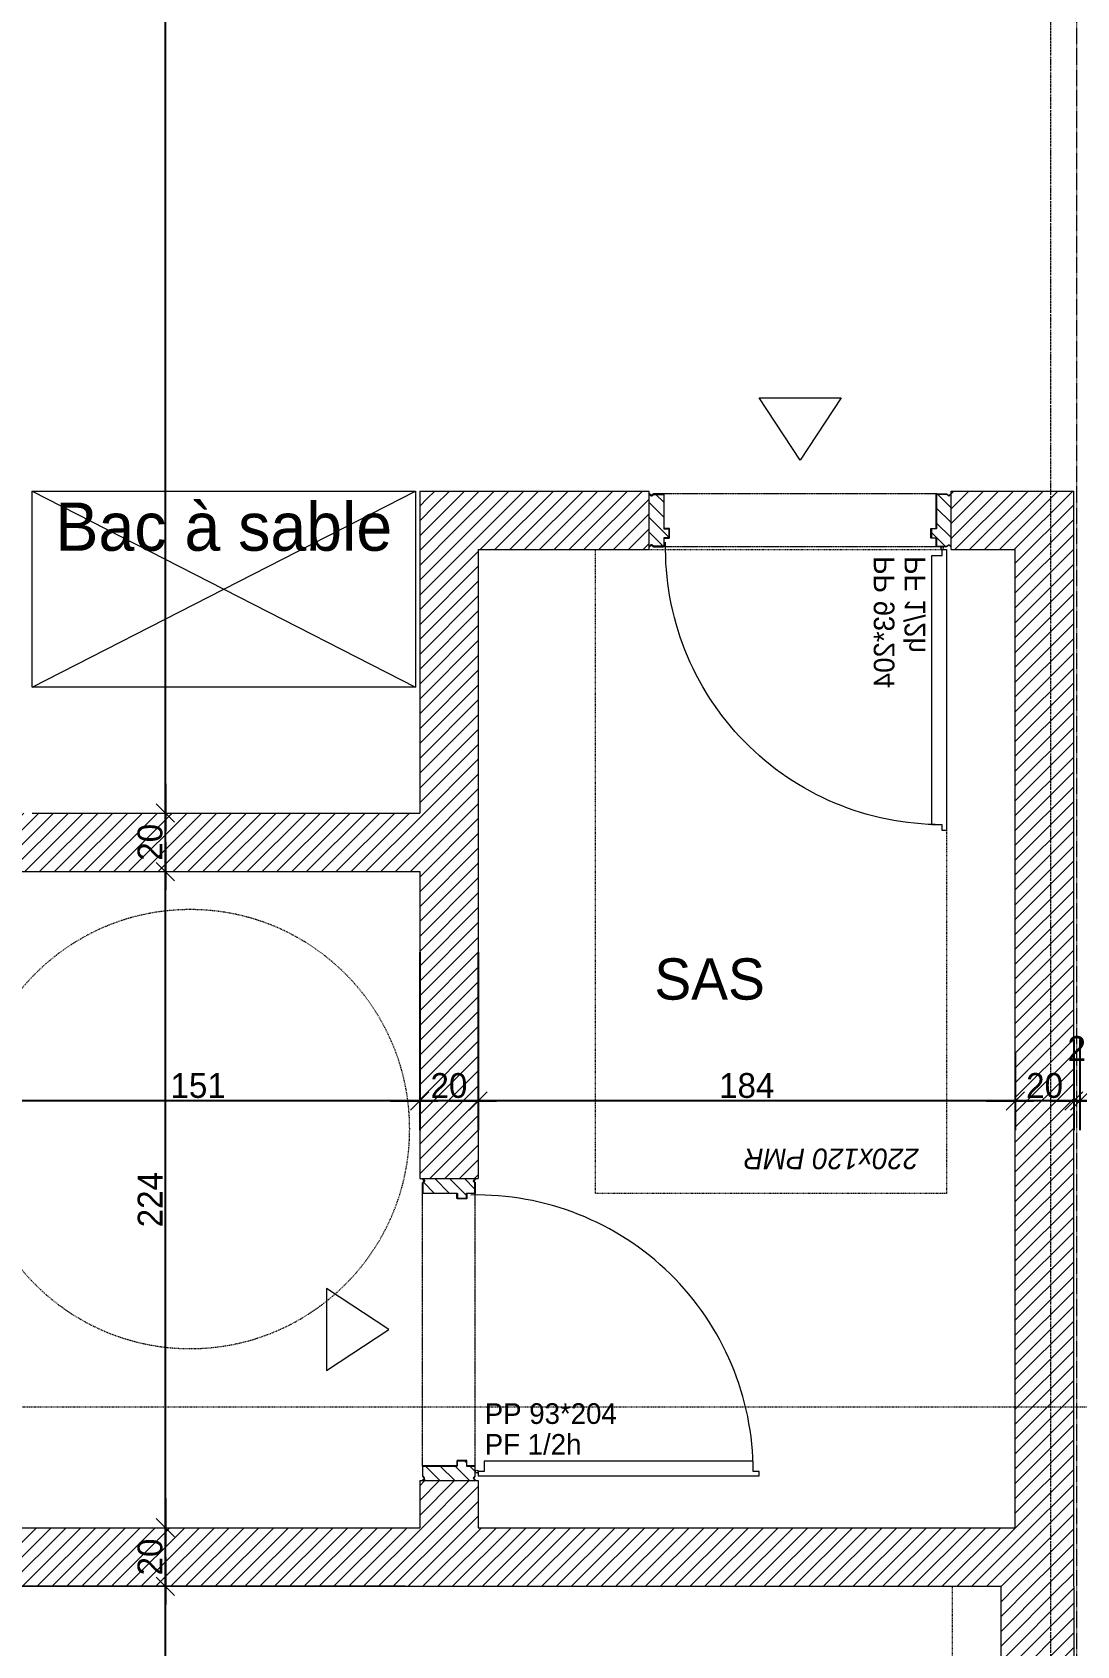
# Model space of a CAD drawing. Header units: centimetres. Extents: x -14085 to 643619, y -47998 to 35592.
# Drawn here: x -7492 to -7135, y 3452 to 4003 of the extents above; entities that cross this region are included whole.
import ezdxf

# ---------------------------------------------------------------- set-up
doc = ezdxf.new("R2010")
doc.units = ezdxf.units.CM
doc.header["$PDMODE"] = 1
doc.header["$PDSIZE"] = -2
for name, pattern in [('ISO-02', [0.75, 0.6, -0.15]), ('Style de ligne -11', [0.347222, 0.20828, -0.138942]), ('Style de ligne -13', [0.147638, 0.098425, -0.049213]), ('Style de ligne -17', [0.347222, 0.20828, -0.138942]), ('Style de ligne -6', [1.04164, 0.625, -0.20828, 0.06943, -0.13893]), ('VW-01', [0.41656, 0.20828, -0.20828])]:
    doc.linetypes.add(name, pattern=pattern)
doc.layers.get('0').update_dxf_attribs({"lineweight": 18, "true_color": 0x848484})
for name, color, linetype, lineweight in [('B GÈnÈral_Hatch', 7, 'Continuous', 5), ('B Général', 7, 'Continuous', 5), ('C ANNOTATIONS-cotation', 7, 'Continuous', 5), ('C ANNOTATIONS-prestations', 7, 'Continuous', 5), ('C ANNOTATIONS-texte', 7, 'Continuous', 5)]:
    doc.layers.add(name, color=color, linetype=linetype, lineweight=lineweight)
doc.layers.add('C ANNOTATIONS-axes', color=1, linetype='ISO-02', lineweight=13, true_color=0xff0000)
doc.layers.add('C ANNOTATIONS-axes horizontaux', color=1, linetype='VW-01', lineweight=13, true_color=0xff0000)
doc.styles.add('Arial', font='arial.ttf')
doc.styles.add('Eurostile', font='')
doc.styles.add('Eurostile (italic)', font='')
doc.styles.get('Eurostile').set_extended_font_data('Eurostile')
doc.styles.get('Eurostile (italic)').set_extended_font_data('Eurostile', italic=True)
doc.dimstyles.new('100é', dxfattribs={"dimtxt": 8.470801, "dimasz": 6.232178, "dimexe": 10, "dimexo": 25, "dimgap": 1, "dimtad": 1, "dimdec": 1, "dimtxsty": 'Eurostile', "dimblk": 'VW_SLASH', "dimblk1": 'VW_SLASH', "dimblk2": 'VW_SLASH', "dimcen": 0, "dimdle": 10, "dimazin": 0, "dimtfac": 1, "dimtdec": 1, "dimtix": 1, "dimtmove": 0, "dimatfit": 0, "dimldrblk": 'VW_FILLEDARROW', "dimfxl": 50.8, "dimfxlon": 1, "dimfrac": 2, "dimtolj": 1, "dimarcsym": 0})
pattern_1 = [(45, (-16946.0474, 0), (2.4253472, -2.6458333), [])]
pattern_2 = [(45, (0, 0), (2.42535, -2.64583), [])]

# ---------------------------------------------------------------- blocks, each defined once
blk = doc.blocks.new('PP 93_204 PF1_2h mur20')
at = {"layer": 'B GÈnÈral_Hatch', "linetype": 'Continuous', "lineweight": 5}
h = blk.add_hatch(dxfattribs=at)
h.set_pattern_fill('50_BETON', style=0, pattern_type=2)
h.set_pattern_definition(pattern_2)
edge = h.paths.add_edge_path()
edge.add_line((-51.6, -8.95), (-50.94, -8.37))
edge.add_line((-50.94, -8.37), (-50.93, -8.36))
edge.add_arc((-50.79, -8.52), 0.2, 48.9909, 131.0091, ccw=False)
edge.add_line((-50.66, -8.36), (-50.65, -8.37))
edge.add_line((-50.65, -8.37), (-50.1, -8.86))
edge.add_line((-50.1, -8.86), (-50.1, -8.86))
edge.add_arc((-50.06, -8.82), 0.05, 228.9909, 270)
edge.add_line((-50.06, -8.87), (-50.06, -8.87))
edge.add_line((-50.06, -8.87), (-46.7, -8.87))
edge.add_line((-46.7, -8.87), (-46.69, -8.87))
edge.add_arc((-46.69, -8.83), 0.0435, 270, 360)
edge.add_line((-46.65, -8.83), (-46.65, 2.7))
edge.add_arc((-46.48, 2.7), 0.174, 90, 180, ccw=False)
edge.add_line((-46.48, 2.87), (-46.45, 2.87))
edge.add_line((-46.45, 2.87), (-44.9, 2.87))
edge.add_line((-44.9, 2.87), (-44.89, 2.87))
edge.add_arc((-44.89, 2.91), 0.0435, 270, 360)
edge.add_line((-44.85, 2.91), (-44.85, 5.96))
edge.add_arc((-44.89, 5.96), 0.0435, 0, 90)
edge.add_line((-44.89, 6), (-44.9, 6))
edge.add_line((-44.9, 6), (-46.45, 6))
edge.add_line((-46.45, 6), (-46.48, 6))
edge.add_arc((-46.48, 6.17), 0.174, 180, 270, ccw=False)
edge.add_line((-46.65, 6.17), (-46.65, 8.83))
edge.add_arc((-46.69, 8.83), 0.0435, 0, 90)
edge.add_line((-46.69, 8.87), (-46.7, 8.87))
edge.add_line((-46.7, 8.87), (-50.06, 8.87))
edge.add_line((-50.06, 8.87), (-50.06, 8.87))
edge.add_arc((-50.06, 8.82), 0.05, 90, 131.0091)
edge.add_line((-50.1, 8.86), (-50.1, 8.86))
edge.add_line((-50.1, 8.86), (-50.65, 8.37))
edge.add_line((-50.65, 8.37), (-50.66, 8.37))
edge.add_arc((-50.79, 8.52), 0.2, 233.0967, 311.0091, ccw=False)
edge.add_line((-50.91, 8.36), (-50.92, 8.36))
edge.add_line((-50.92, 8.36), (-51.44, 8.81))
edge.add_line((-51.44, 8.81), (-51.44, 8.81))
edge.add_line((-51.44, 8.81), (-51.6, 8.95))
edge.add_line((-51.6, 8.95), (-51.6, -8.95))
h = blk.add_hatch(dxfattribs=at)
h.set_pattern_fill('50_BETON', style=0, pattern_type=2)
h.set_pattern_definition(pattern_2)
edge = h.paths.add_edge_path()
edge.add_line((51.6, -8.95), (50.94, -8.37))
edge.add_line((50.94, -8.37), (50.93, -8.36))
edge.add_arc((50.79, -8.52), 0.2, 48.9909, 131.0091)
edge.add_line((50.66, -8.36), (50.65, -8.37))
edge.add_line((50.65, -8.37), (50.1, -8.86))
edge.add_line((50.1, -8.86), (50.1, -8.86))
edge.add_arc((50.06, -8.82), 0.05, 270, 311.0091, ccw=False)
edge.add_line((50.06, -8.87), (50.06, -8.87))
edge.add_line((50.06, -8.87), (46.7, -8.87))
edge.add_line((46.7, -8.87), (46.69, -8.87))
edge.add_arc((46.69, -8.83), 0.0435, 180, 270, ccw=False)
edge.add_line((46.65, -8.83), (46.65, 2.7))
edge.add_arc((46.48, 2.7), 0.174, 0, 90)
edge.add_line((46.48, 2.87), (46.45, 2.87))
edge.add_line((46.45, 2.87), (44.9, 2.87))
edge.add_line((44.9, 2.87), (44.89, 2.87))
edge.add_arc((44.89, 2.91), 0.0435, 180, 270, ccw=False)
edge.add_line((44.85, 2.91), (44.85, 5.96))
edge.add_arc((44.89, 5.96), 0.0435, 90, 180, ccw=False)
edge.add_line((44.89, 6), (44.9, 6))
edge.add_line((44.9, 6), (46.45, 6))
edge.add_line((46.45, 6), (46.48, 6))
edge.add_arc((46.48, 6.17), 0.174, 270, 360)
edge.add_line((46.65, 6.17), (46.65, 8.83))
edge.add_arc((46.69, 8.83), 0.0435, 90, 180, ccw=False)
edge.add_line((46.69, 8.87), (46.7, 8.87))
edge.add_line((46.7, 8.87), (50.06, 8.87))
edge.add_line((50.06, 8.87), (50.06, 8.87))
edge.add_arc((50.06, 8.82), 0.05, 48.9909, 90, ccw=False)
edge.add_line((50.1, 8.86), (50.1, 8.86))
edge.add_line((50.1, 8.86), (50.65, 8.37))
edge.add_line((50.65, 8.37), (50.66, 8.37))
edge.add_arc((50.79, 8.52), 0.2, 228.9909, 306.9033)
edge.add_line((50.91, 8.36), (50.92, 8.36))
edge.add_line((50.92, 8.36), (51.44, 8.81))
edge.add_line((51.44, 8.81), (51.44, 8.81))
edge.add_line((51.44, 8.81), (51.6, 8.95))
edge.add_line((51.6, 8.95), (51.6, -8.95))
at = {"layer": 'B Général', "linetype": 'Style de ligne -13', "lineweight": 5}
for p, q in [((46.7, 9), (-46.7, 9)), ((46.7, -9), (-46.7, -9))]:
    blk.add_line(p, q, dxfattribs=at)
at = {"layer": 'B Général', "color": 7, "linetype": 'Continuous', "lineweight": 5, "flags": 128}
blk.add_lwpolyline([(45, 12), (48.5, 12), (48.5, 10), (50, 10), (50.01, 106), (48.51, 106), (48.51, 104), (45.01, 104)], close=True, dxfattribs=at)
at = {"layer": 'B Général', "linetype": 'Continuous', "lineweight": 5, "flags": 128}
for points in [[(-46.5, 8.83), (-46.5, 6.17, 0.414214), (-46.46, 6.13), (-46.45, 6.13), (-44.9, 6.13), (-44.87, 6.13, -0.414214), (-44.7, 5.96), (-44.7, 2.91, -0.414214), (-44.87, 2.74), (-44.9, 2.74), (-46.45, 2.74), (-46.46, 2.74, 0.414214), (-46.5, 2.7), (-46.5, -8.83, -0.414214), (-46.67, -9), (-46.7, -9), (-50.06, -9), (-50.07, -9, -0.18087), (-50.2, -8.95), (-50.2, -8.95), (-50.76, -8.47), (-50.76, -8.46, 0.373975), (-50.83, -8.46), (-50.83, -8.47), (-51.49, -9.04), (-51.6, -8.95), (-50.94, -8.37), (-50.93, -8.36, -0.373975), (-50.66, -8.36), (-50.65, -8.37), (-50.1, -8.86), (-50.1, -8.86, 0.18087), (-50.06, -8.87), (-50.06, -8.87), (-46.7, -8.87), (-46.69, -8.87, 0.414214), (-46.65, -8.83), (-46.65, 2.7, -0.414214), (-46.48, 2.87), (-46.45, 2.87), (-44.9, 2.87), (-44.89, 2.87, 0.414214), (-44.85, 2.91), (-44.85, 5.96, 0.414214), (-44.89, 6), (-44.9, 6), (-46.45, 6), (-46.48, 6, -0.414214), (-46.65, 6.17), (-46.65, 8.83, 0.414214), (-46.69, 8.87), (-46.7, 8.87), (-50.06, 8.87), (-50.06, 8.87, 0.18087), (-50.1, 8.86), (-50.1, 8.86), (-50.65, 8.37), (-50.66, 8.37, -0.353689), (-50.91, 8.36), (-50.92, 8.36), (-51.44, 8.81), (-51.44, 8.81), (-51.6, 8.95), (-51.49, 9.04), (-50.88, 8.51, 0.385556), (-50.77, 8.46), (-50.76, 8.47), (-50.2, 8.95), (-50.2, 8.95, -0.18087), (-50.07, 9), (-50.06, 9), (-46.7, 9), (-46.67, 9, -0.414214)], [(46.5, 8.83), (46.5, 6.17, -0.414214), (46.46, 6.13), (46.45, 6.13), (44.9, 6.13), (44.87, 6.13, 0.414214), (44.7, 5.96), (44.7, 2.91, 0.414214), (44.87, 2.74), (44.9, 2.74), (46.45, 2.74), (46.46, 2.74, -0.414214), (46.5, 2.7), (46.5, -8.83, 0.414214), (46.67, -9), (46.7, -9), (50.06, -9), (50.07, -9, 0.18087), (50.2, -8.95), (50.2, -8.95), (50.76, -8.47), (50.76, -8.46, -0.373975), (50.83, -8.46), (50.83, -8.47), (51.49, -9.04), (51.6, -8.95), (50.94, -8.37), (50.93, -8.36, 0.373975), (50.66, -8.36), (50.65, -8.37), (50.1, -8.86), (50.1, -8.86, -0.18087), (50.06, -8.87), (50.06, -8.87), (46.7, -8.87), (46.69, -8.87, -0.414214), (46.65, -8.83), (46.65, 2.7, 0.414214), (46.48, 2.87), (46.45, 2.87), (44.9, 2.87), (44.89, 2.87, -0.414214), (44.85, 2.91), (44.85, 5.96, -0.414214), (44.89, 6), (44.9, 6), (46.45, 6), (46.48, 6, 0.414214), (46.65, 6.17), (46.65, 8.83, -0.414214), (46.69, 8.87), (46.7, 8.87), (50.06, 8.87), (50.06, 8.87, -0.18087), (50.1, 8.86), (50.1, 8.86), (50.65, 8.37), (50.66, 8.37, 0.353689), (50.91, 8.36), (50.92, 8.36), (51.44, 8.81), (51.44, 8.81), (51.6, 8.95), (51.49, 9.04), (50.88, 8.51, -0.385556), (50.77, 8.46), (50.76, 8.47), (50.2, 8.95), (50.2, 8.95, 0.18087), (50.07, 9), (50.06, 9), (46.7, 9), (46.67, 9, 0.414214)]]:
    blk.add_lwpolyline(points, format="xyb", close=True, dxfattribs=at)
at = {"layer": 'B Général', "color": 250, "linetype": 'Continuous', "lineweight": 5, "true_color": 0x444444, "flags": 128}
blk.add_lwpolyline([(0, -20.5), (-14, -41.85), (14, -41.85)], close=True, dxfattribs=at)
at = {"layer": 'B Général', "linetype": 'Continuous', "lineweight": 5}
blk.add_circle((48.5, 9.5), 0.5, dxfattribs=at)
at = {"layer": 'B Général', "color": 7, "linetype": 'Continuous', "lineweight": 5}
blk.add_arc((48.5, 9.5), 94.5, 90, 181.2323, dxfattribs=at)
at = {"layer": 'C ANNOTATIONS-prestations', "insert": (25.17, 12.23), "char_height": 7.059, "attachment_point": 1, "rotation": 90, "line_spacing_factor": 0.894142, "style": 'Eurostile'}
blk.add_mtext('PP 93*204\\PPF 1/2h\\P', dxfattribs=at)
blk = doc.blocks.new('Ascenseur 162.185')
at = {"layer": 'B Général', "color": 7}
for p, q in [((35.5, -5), (0, -5)), ((35.5, -5), (35.5, -12.06)), ((116, -5), (116, -8.53)), ((161.98, -5), (116, -5)), ((70.5, -12.06), (70.5, -8.53)), ((70.5, -8.53), (116, -8.53)), ((116, -8.53), (116, -12.06)), ((32, -15.58), (32, -12.06)), ((32, -12.06), (77.5, -12.06)), ((77.5, -15.58), (32, -15.58)), ((116, -12.06), (70.5, -12.06)), ((77.5, -12.06), (77.5, -15.58)), ((11, -20), (144, -20)), ((11, -30.58), (11, -20)), ((32, -23.53), (32, -20)), ((32, -20), (77.5, -20)), ((77.5, -20), (77.5, -23.53)), ((144, -20), (144, -30.58)), ((77.5, -23.53), (32, -23.53)), ((35.5, -30.58), (35.5, -23.53)), ((70.5, -26.81), (70.5, -23.53)), ((116, -27.06), (70.5, -27.06)), ((116, -30.58), (116, -27.06)), ((11, -30.58), (35.5, -30.58)), ((144, -30.58), (116, -30.58)), ((11, -183.42), (35.5, -183.42)), ((11, -183.42), (11, -194)), ((35.5, -183.42), (35.5, -190.47)), ((70.5, -186.94), (116, -186.94)), ((70.5, -187.19), (70.5, -190.47)), ((144, -183.42), (116, -183.42)), ((116, -183.42), (116, -186.94)), ((144, -194), (144, -183.42)), ((77.5, -190.47), (32, -190.47)), ((32, -190.47), (32, -194)), ((77.5, -194), (77.5, -190.47)), ((11, -194), (144, -194)), ((32, -194), (77.5, -194)), ((77.5, -198.42), (32, -198.42)), ((32, -198.42), (32, -201.94)), ((77.5, -201.94), (77.5, -198.42)), ((32, -201.94), (77.5, -201.94)), ((35.5, -209), (35.5, -201.94)), ((116, -201.94), (70.5, -201.94)), ((70.5, -201.94), (70.5, -205.47)), ((116, -205.47), (116, -201.94)), ((35.5, -209), (0, -209)), ((70.5, -205.47), (116, -205.47)), ((116, -209), (116, -205.47)), ((162, -209), (116, -209))]:
    blk.add_line(p, q, dxfattribs=at)
at = {"layer": 'B Général', "color": 7, "linetype": 'Continuous', "lineweight": 5}
for p, q in [((11, -30.58), (11, -183.42)), ((124, -183.42), (124, -30.58))]:
    blk.add_line(p, q, dxfattribs=at)
at = {"layer": 'B Général', "color": 7, "linetype": 'Style de ligne -17', "flags": 128}
for points in [[(0, 0), (162, 0), (162, -18), (0, -18)], [(0, -18), (162, -18), (162, -196), (0, -196)], [(0, -196), (162, -196), (162, -214), (0, -214)]]:
    blk.add_lwpolyline(points, close=True, dxfattribs=at)
at = {"layer": 'B Général', "color": 7, "flags": 128}
for points in [[(116, -12.06), (70.5, -12.06), (70.5, -8.53), (116, -8.53), (116, -12.06)], [(77.5, -15.58), (32, -15.58), (32, -12.06), (77.5, -12.06), (77.5, -15.58)], [(77.5, -23.53), (32, -23.53), (32, -20), (77.5, -20), (77.5, -23.53)], [(116, -27.06), (70.5, -27.06), (70.5, -27.06), (116, -27.06), (116, -27.06)], [(116, -186.94), (70.5, -186.94), (70.5, -186.94), (116, -186.94), (116, -186.94)], [(77.5, -190.47), (32, -190.47), (32, -194), (77.5, -194), (77.5, -190.47)], [(77.5, -198.42), (32, -198.42), (32, -201.94), (77.5, -201.94), (77.5, -198.42)], [(116, -201.94), (70.5, -201.94), (70.5, -205.47), (116, -205.47), (116, -201.94)]]:
    blk.add_lwpolyline(points, dxfattribs=at)
at = {"layer": 'B Général', "color": 154, "linetype": 'VW-01', "true_color": 0x0053a6}
blk.add_circle((86, -289), 75, dxfattribs=at)
at = {"layer": 'C ANNOTATIONS-prestations', "color": 7, "insert": (125.95, -182.94), "char_height": 7.5758, "attachment_point": 1, "rotation": 90, "line_spacing_factor": 0.959385, "style": 'Arial'}
blk.add_mtext('ascenseurs 450kg/6pers.\\Ptype schindler 3100\\P165*185cm', dxfattribs=at)
blk = doc.blocks.new('Groupe-112-1')
at = {"layer": 'B Général', "color": 1, "linetype": 'Style de ligne -11', "lineweight": 5}
blk.add_line((2145.67, -1173.93), (2145.67, 946.07), dxfattribs=at)
blk = doc.blocks.new('axes 2')
at = {"layer": 'B Général', "color": 1, "linetype": 'Style de ligne -6', "lineweight": 13, "flags": 128}
blk.add_lwpolyline([(2079.747, 1361.07), (2079.747, 1277.57), (2136.672, 1228.57), (2136.672, -1373.93)], dxfattribs=at)
at = {"layer": 'C ANNOTATIONS-axes horizontaux', "color": 5, "true_color": 0x0000ff}
blk.add_line((4705, -925.93), (-4705, -925.93), dxfattribs=at)
at = {"layer": 'B Général', "color": 7}
blk.add_blockref('Groupe-112-1', (0, 0), dxfattribs=at)
blk = doc.blocks.new('Rectangle 220.120 PMR')
at = {"layer": 'B Général', "color": 154, "linetype": 'VW-01', "true_color": 0x0053a6, "flags": 128}
blk.add_lwpolyline([(-60, 110), (60, 110), (60, -110), (-60, -110)], close=True, dxfattribs=at)
at = {"layer": 'B Général', "color": 154, "true_color": 0x0053a6, "insert": (-20.59, 98.12), "char_height": 7.059, "attachment_point": 5, "line_spacing_factor": 0.894142, "style": 'Eurostile (italic)'}
blk.add_mtext('220x120 PMR', dxfattribs=at)
blk = doc.blocks.new('VW_SLASH')
at = {"color": 0, "linetype": 'ByBlock', "lineweight": -2}
blk.add_line((1.605, 0), (-1, 0), dxfattribs=at)
at = {"color": 0, "lineweight": 20, "flags": 128}
blk.add_lwpolyline([(0.5, 0.5), (-0.5, -0.5)], dxfattribs=at)
blk = doc.blocks.new('*D412')
at = {"layer": 'C ANNOTATIONS-cotation', "color": 0, "linetype": 'Continuous', "lineweight": -2, "transparency": 16777216}
for p, q in [((-7510.6, 3688.8), (-7510.6, 3628)), ((-7359.14, 3688.8), (-7359.14, 3628)), ((-7365.37, 3638), (-7504.37, 3638))]:
    blk.add_line(p, q, dxfattribs=at)
at = {"layer": 'Defpoints', "color": 0, "linetype": 'Continuous', "lineweight": 0, "transparency": 16777216}
for p in [(-7359.14, 3742), (-7510.6, 3714.39), (-7510.6, 3638)]:
    blk.add_point(p, dxfattribs=at)
at = {"layer": 'C ANNOTATIONS-cotation', "color": 0, "linetype": 'Continuous', "lineweight": -2, "transparency": 16777216, "xscale": 6.232177734375, "yscale": 6.232177734375, "zscale": 6.232177734375, "rotation": 180}
blk.add_blockref('VW_SLASH', (-7510.6, 3638), dxfattribs=at)
at = {"layer": 'C ANNOTATIONS-cotation', "color": 0, "linetype": 'Continuous', "lineweight": -2, "transparency": 16777216, "xscale": 6.232177734375, "yscale": 6.232177734375, "zscale": 6.232177734375}
blk.add_blockref('VW_SLASH', (-7359.14, 3638), dxfattribs=at)
at = {"layer": 'C ANNOTATIONS-cotation', "color": 0, "linetype": 'Continuous', "lineweight": 5, "transparency": 16777216, "insert": (-7434.87, 3643.24), "char_height": 8.471, "attachment_point": 5, "style": 'Eurostile'}
blk.add_mtext('\\A1;151', dxfattribs=at)
blk = doc.blocks.new('VW_FILLEDARROW')
at = {"linetype": 'Continuous', "lineweight": 0}
blk.add_hatch(color=0, dxfattribs=at).paths.add_polyline_path([(-1.604, 0.43), (0, 0), (-1.604, -0.43)])
at = {"color": 0, "lineweight": 5, "flags": 128}
blk.add_lwpolyline([(-1.604, 0.43), (0, 0), (-1.604, -0.43)], close=True, dxfattribs=at)
blk = doc.blocks.new('*D413')
at = {"layer": 'C ANNOTATIONS-cotation', "color": 0, "linetype": 'Continuous', "lineweight": -2, "transparency": 16777216}
for p, q in [((-7359.14, 3688.8), (-7359.14, 3628)), ((-7339.14, 3688.8), (-7339.14, 3628)), ((-7345.37, 3638), (-7352.91, 3638))]:
    blk.add_line(p, q, dxfattribs=at)
at = {"layer": 'Defpoints', "color": 0, "linetype": 'Continuous', "lineweight": 0, "transparency": 16777216}
for p in [(-7339.14, 3753.55), (-7359.14, 3742), (-7359.14, 3638)]:
    blk.add_point(p, dxfattribs=at)
at = {"layer": 'C ANNOTATIONS-cotation', "color": 0, "linetype": 'Continuous', "lineweight": -2, "transparency": 16777216, "xscale": 6.232177734375, "yscale": 6.232177734375, "zscale": 6.232177734375, "rotation": 180}
blk.add_blockref('VW_SLASH', (-7359.14, 3638), dxfattribs=at)
at = {"layer": 'C ANNOTATIONS-cotation', "color": 0, "linetype": 'Continuous', "lineweight": -2, "transparency": 16777216, "xscale": 6.232177734375, "yscale": 6.232177734375, "zscale": 6.232177734375}
blk.add_blockref('VW_SLASH', (-7339.14, 3638), dxfattribs=at)
at = {"layer": 'C ANNOTATIONS-cotation', "color": 0, "linetype": 'Continuous', "lineweight": 5, "transparency": 16777216, "insert": (-7349.14, 3643.24), "char_height": 8.471, "attachment_point": 5, "style": 'Eurostile'}
blk.add_mtext('\\A1;20', dxfattribs=at)
blk = doc.blocks.new('*D414')
at = {"layer": 'C ANNOTATIONS-cotation', "color": 0, "linetype": 'Continuous', "lineweight": -2, "transparency": 16777216}
for p, q in [((-7339.14, 3688.8), (-7339.14, 3628)), ((-7155.56, 3654.61), (-7155.56, 3628)), ((-7161.8, 3638), (-7332.91, 3638))]:
    blk.add_line(p, q, dxfattribs=at)
at = {"layer": 'Defpoints', "color": 0, "linetype": 'Continuous', "lineweight": 0, "transparency": 16777216}
for p in [(-7339.14, 3753.55), (-7155.56, 3679.61), (-7339.14, 3638)]:
    blk.add_point(p, dxfattribs=at)
at = {"layer": 'C ANNOTATIONS-cotation', "color": 0, "linetype": 'Continuous', "lineweight": -2, "transparency": 16777216, "xscale": 6.232177734375, "yscale": 6.232177734375, "zscale": 6.232177734375, "rotation": 180}
blk.add_blockref('VW_SLASH', (-7339.14, 3638), dxfattribs=at)
at = {"layer": 'C ANNOTATIONS-cotation', "color": 0, "linetype": 'Continuous', "lineweight": -2, "transparency": 16777216, "xscale": 6.232177734375, "yscale": 6.232177734375, "zscale": 6.232177734375}
blk.add_blockref('VW_SLASH', (-7155.56, 3638), dxfattribs=at)
at = {"layer": 'C ANNOTATIONS-cotation', "color": 0, "linetype": 'Continuous', "lineweight": 5, "transparency": 16777216, "insert": (-7247.35, 3643.24), "char_height": 8.471, "attachment_point": 5, "style": 'Eurostile'}
blk.add_mtext('\\A1;184', dxfattribs=at)
blk = doc.blocks.new('*D415')
at = {"layer": 'C ANNOTATIONS-cotation', "color": 0, "linetype": 'Continuous', "lineweight": -2, "transparency": 16777216}
for p, q in [((-7135.56, 3659), (-7135.56, 3628)), ((-7155.56, 3654.61), (-7155.56, 3628)), ((-7141.8, 3638), (-7149.33, 3638))]:
    blk.add_line(p, q, dxfattribs=at)
at = {"layer": 'Defpoints', "color": 0, "linetype": 'Continuous', "lineweight": 0, "transparency": 16777216}
for p in [(-7135.56, 3684), (-7155.56, 3679.61), (-7155.56, 3638)]:
    blk.add_point(p, dxfattribs=at)
at = {"layer": 'C ANNOTATIONS-cotation', "color": 0, "linetype": 'Continuous', "lineweight": -2, "transparency": 16777216, "xscale": 6.232177734375, "yscale": 6.232177734375, "zscale": 6.232177734375, "rotation": 180}
blk.add_blockref('VW_SLASH', (-7155.56, 3638), dxfattribs=at)
at = {"layer": 'C ANNOTATIONS-cotation', "color": 0, "linetype": 'Continuous', "lineweight": -2, "transparency": 16777216, "xscale": 6.232177734375, "yscale": 6.232177734375, "zscale": 6.232177734375}
blk.add_blockref('VW_SLASH', (-7135.56, 3638), dxfattribs=at)
at = {"layer": 'C ANNOTATIONS-cotation', "color": 0, "linetype": 'Continuous', "lineweight": 5, "transparency": 16777216, "insert": (-7145.56, 3643.24), "char_height": 8.471, "attachment_point": 5, "style": 'Eurostile'}
blk.add_mtext('\\A1;20', dxfattribs=at)
blk = doc.blocks.new('*D416')
at = {"layer": 'C ANNOTATIONS-cotation', "color": 0, "linetype": 'Continuous', "lineweight": -2, "transparency": 16777216}
for p, q in [((-7135.56, 3659), (-7135.56, 3628)), ((-7133.56, 3659), (-7133.56, 3628)), ((-7141.8, 3638), (-7148.03, 3638)), ((-7133.56, 3638), (-7135.56, 3638)), ((-7127.33, 3638), (-7121.1, 3638))]:
    blk.add_line(p, q, dxfattribs=at)
at = {"layer": 'Defpoints', "color": 0, "linetype": 'Continuous', "lineweight": 0, "transparency": 16777216}
for p in [(-7135.56, 3684), (-7133.56, 3684), (-7135.56, 3638)]:
    blk.add_point(p, dxfattribs=at)
at = {"layer": 'C ANNOTATIONS-cotation', "color": 0, "linetype": 'Continuous', "lineweight": -2, "transparency": 16777216, "xscale": 6.232177734375, "yscale": 6.232177734375, "zscale": 6.232177734375, "rotation": 180}
blk.add_blockref('VW_SLASH', (-7133.56, 3638), dxfattribs=at)
at = {"layer": 'C ANNOTATIONS-cotation', "color": 0, "linetype": 'Continuous', "lineweight": -2, "transparency": 16777216, "xscale": 6.232177734375, "yscale": 6.232177734375, "zscale": 6.232177734375}
blk.add_blockref('VW_SLASH', (-7135.56, 3638), dxfattribs=at)
at = {"layer": 'C ANNOTATIONS-cotation', "color": 0, "linetype": 'Continuous', "lineweight": 5, "transparency": 16777216, "insert": (-7134.56, 3655.93), "char_height": 8.471, "attachment_point": 5, "style": 'Eurostile'}
blk.add_mtext('\\A1;2', dxfattribs=at)
blk = doc.blocks.new('*D417')
at = {"layer": 'C ANNOTATIONS-cotation', "color": 0, "linetype": 'Continuous', "lineweight": -2, "transparency": 16777216}
for p, q in [((-7133.56, 3659), (-7133.56, 3628)), ((-7113.56, 3659), (-7113.56, 3628)), ((-7119.8, 3638), (-7127.33, 3638))]:
    blk.add_line(p, q, dxfattribs=at)
at = {"layer": 'Defpoints', "color": 0, "linetype": 'Continuous', "lineweight": 0, "transparency": 16777216}
for p in [(-7133.56, 3684), (-7113.56, 3684), (-7133.56, 3638)]:
    blk.add_point(p, dxfattribs=at)
at = {"layer": 'C ANNOTATIONS-cotation', "color": 0, "linetype": 'Continuous', "lineweight": -2, "transparency": 16777216, "xscale": 6.232177734375, "yscale": 6.232177734375, "zscale": 6.232177734375, "rotation": 180}
blk.add_blockref('VW_SLASH', (-7133.56, 3638), dxfattribs=at)
at = {"layer": 'C ANNOTATIONS-cotation', "color": 0, "linetype": 'Continuous', "lineweight": -2, "transparency": 16777216, "xscale": 6.232177734375, "yscale": 6.232177734375, "zscale": 6.232177734375}
blk.add_blockref('VW_SLASH', (-7113.56, 3638), dxfattribs=at)
at = {"layer": 'C ANNOTATIONS-cotation', "color": 0, "linetype": 'Continuous', "lineweight": 5, "transparency": 16777216, "insert": (-7123.56, 3643.24), "char_height": 8.471, "attachment_point": 5, "style": 'Eurostile'}
blk.add_mtext('\\A1;20', dxfattribs=at)
blk = doc.blocks.new('*D422')
at = {"layer": 'C ANNOTATIONS-cotation', "color": 0, "linetype": 'Continuous', "lineweight": -2, "transparency": 16777216}
blk.add_line((-7446.05, 3742.62), (-7446.05, 4374.16), dxfattribs=at)
at = {"layer": 'Defpoints', "color": 0, "linetype": 'Continuous', "lineweight": 0, "transparency": 16777216}
for p in [(-7446.05, 4380.39), (-7438.05, 4380.39), (-7368.55, 3736.39)]:
    blk.add_point(p, dxfattribs=at)
at = {"layer": 'C ANNOTATIONS-cotation', "color": 0, "linetype": 'Continuous', "lineweight": -2, "transparency": 16777216, "xscale": 6.232177734375, "yscale": 6.232177734375, "zscale": 6.232177734375}
for p, rotation in [((-7446.05, 4380.39), 90), ((-7446.05, 3736.39), 270)]:
    blk.add_blockref('VW_SLASH', p, dxfattribs=dict(at, rotation=rotation))
at = {"layer": 'C ANNOTATIONS-cotation', "color": 0, "linetype": 'Continuous', "lineweight": 5, "transparency": 16777216, "insert": (-7451.28, 4058.39), "char_height": 8.471, "attachment_point": 5, "rotation": 90, "style": 'Eurostile'}
blk.add_mtext('\\A1;644', dxfattribs=at)
blk = doc.blocks.new('*D423')
at = {"layer": 'C ANNOTATIONS-cotation', "color": 0, "linetype": 'Continuous', "lineweight": -2, "transparency": 16777216}
blk.add_line((-7446.05, 3722.62), (-7446.05, 3730.16), dxfattribs=at)
at = {"layer": 'Defpoints', "color": 0, "linetype": 'Continuous', "lineweight": 0, "transparency": 16777216}
for p in [(-7446.05, 3736.39), (-7368.55, 3736.39), (-7381.55, 3716.39)]:
    blk.add_point(p, dxfattribs=at)
at = {"layer": 'C ANNOTATIONS-cotation', "color": 0, "linetype": 'Continuous', "lineweight": -2, "transparency": 16777216, "xscale": 6.232177734375, "yscale": 6.232177734375, "zscale": 6.232177734375}
for p, rotation in [((-7446.05, 3736.39), 90), ((-7446.05, 3716.39), 270)]:
    blk.add_blockref('VW_SLASH', p, dxfattribs=dict(at, rotation=rotation))
at = {"layer": 'C ANNOTATIONS-cotation', "color": 0, "linetype": 'Continuous', "lineweight": 5, "transparency": 16777216, "insert": (-7451.28, 3726.39), "char_height": 8.471, "attachment_point": 5, "rotation": 90, "style": 'Eurostile'}
blk.add_mtext('\\A1;20', dxfattribs=at)
blk = doc.blocks.new('*D424')
at = {"layer": 'C ANNOTATIONS-cotation', "color": 0, "linetype": 'Continuous', "lineweight": -2, "transparency": 16777216}
blk.add_line((-7446.05, 3498.42), (-7446.05, 3710.16), dxfattribs=at)
at = {"layer": 'Defpoints', "color": 0, "linetype": 'Continuous', "lineweight": 0, "transparency": 16777216}
for p in [(-7446.05, 3716.39), (-7381.55, 3716.39), (-7421.87, 3492.19)]:
    blk.add_point(p, dxfattribs=at)
at = {"layer": 'C ANNOTATIONS-cotation', "color": 0, "linetype": 'Continuous', "lineweight": -2, "transparency": 16777216, "xscale": 6.232177734375, "yscale": 6.232177734375, "zscale": 6.232177734375}
for p, rotation in [((-7446.05, 3716.39), 90), ((-7446.05, 3492.19), 270)]:
    blk.add_blockref('VW_SLASH', p, dxfattribs=dict(at, rotation=rotation))
at = {"layer": 'C ANNOTATIONS-cotation', "color": 0, "linetype": 'Continuous', "lineweight": 5, "transparency": 16777216, "insert": (-7451.28, 3604.29), "char_height": 8.471, "attachment_point": 5, "rotation": 90, "style": 'Eurostile'}
blk.add_mtext('\\A1;224', dxfattribs=at)
blk = doc.blocks.new('*D425')
at = {"layer": 'C ANNOTATIONS-cotation', "color": 0, "linetype": 'Continuous', "lineweight": -2, "transparency": 16777216}
blk.add_line((-7446.05, 3478.42), (-7446.05, 3485.96), dxfattribs=at)
at = {"layer": 'Defpoints', "color": 0, "linetype": 'Continuous', "lineweight": 0, "transparency": 16777216}
for p in [(-7446.05, 3492.19), (-7421.87, 3492.19), (-7433.42, 3472.19)]:
    blk.add_point(p, dxfattribs=at)
at = {"layer": 'C ANNOTATIONS-cotation', "color": 0, "linetype": 'Continuous', "lineweight": -2, "transparency": 16777216, "xscale": 6.232177734375, "yscale": 6.232177734375, "zscale": 6.232177734375}
for p, rotation in [((-7446.05, 3492.19), 90), ((-7446.05, 3472.19), 270)]:
    blk.add_blockref('VW_SLASH', p, dxfattribs=dict(at, rotation=rotation))
at = {"layer": 'C ANNOTATIONS-cotation', "color": 0, "linetype": 'Continuous', "lineweight": 5, "transparency": 16777216, "insert": (-7451.28, 3482.19), "char_height": 8.471, "attachment_point": 5, "rotation": 90, "style": 'Eurostile'}
blk.add_mtext('\\A1;20', dxfattribs=at)
blk = doc.blocks.new('*D426')
at = {"layer": 'C ANNOTATIONS-cotation', "color": 0, "linetype": 'Continuous', "lineweight": -2, "transparency": 16777216}
blk.add_line((-7446.05, 3218.42), (-7446.05, 3465.96), dxfattribs=at)
at = {"layer": 'Defpoints', "color": 0, "linetype": 'Continuous', "lineweight": 0, "transparency": 16777216}
for p in [(-7446.05, 3472.19), (-7433.42, 3472.19), (-7364.14, 3212.19)]:
    blk.add_point(p, dxfattribs=at)
at = {"layer": 'C ANNOTATIONS-cotation', "color": 0, "linetype": 'Continuous', "lineweight": -2, "transparency": 16777216, "xscale": 6.232177734375, "yscale": 6.232177734375, "zscale": 6.232177734375}
for p, rotation in [((-7446.05, 3472.19), 90), ((-7446.05, 3212.19), 270)]:
    blk.add_blockref('VW_SLASH', p, dxfattribs=dict(at, rotation=rotation))
at = {"layer": 'C ANNOTATIONS-cotation', "color": 0, "linetype": 'Continuous', "lineweight": 5, "transparency": 16777216, "insert": (-7451.28, 3342.19), "char_height": 8.471, "attachment_point": 5, "rotation": 90, "style": 'Eurostile'}
blk.add_mtext('\\A1;260', dxfattribs=at)
blk = doc.blocks.new('Groupe-132-1')
at = {"layer": 'C ANNOTATIONS-prestations', "color": 1, "linetype": 'Continuous', "lineweight": 5, "true_color": 0xff0000}
for p, q in [((9454.48, 3779.39), (9585.45, 3846.39)), ((9454.48, 3846.39), (9585.45, 3779.39))]:
    blk.add_line(p, q, dxfattribs=at)
at = {"layer": 'C ANNOTATIONS-prestations', "color": 1, "linetype": 'Continuous', "lineweight": 5, "true_color": 0xff0000, "flags": 128}
blk.add_lwpolyline([(9454.48, 3846.39), (9585.45, 3846.39), (9585.45, 3779.39), (9454.48, 3779.39)], close=True, dxfattribs=at)
at = {"layer": 'C ANNOTATIONS-prestations', "insert": (9519.97, 3842.47), "char_height": 16.471, "width": 130.9624, "attachment_point": 2, "line_spacing_factor": 0.894142, "style": 'Eurostile'}
blk.add_mtext('Bac à sable', dxfattribs=at)

msp = doc.modelspace()

# ---------------------------------------------------------------- hatches: boundary and pattern name
at = {"layer": 'B GÈnÈral_Hatch', "linetype": 'Continuous', "lineweight": 5}
h = msp.add_hatch(dxfattribs=at)
h.set_pattern_fill('50_BETON', style=0, pattern_type=2)
h.set_pattern_definition(pattern_1)
h.paths.add_polyline_path([(-7339.14, 3611.49), (-7339.14, 3826.39), (-7359.14, 3846.39), (-7359.14, 3611.49)])
h = msp.add_hatch(dxfattribs=at)
h.set_pattern_fill('50_BETON', style=0, pattern_type=2)
h.set_pattern_definition(pattern_1)
h.paths.add_polyline_path([(-7280.7, 3846.39), (-7359.14, 3846.39), (-7339.14, 3826.39), (-7280.7, 3826.39)])
h = msp.add_hatch(dxfattribs=at)
h.set_pattern_fill('50_BETON', style=0, pattern_type=2)
h.set_pattern_definition(pattern_1)
h.paths.add_polyline_path([(-7155.56, 3826.39), (-7135.56, 3846.39), (-7177.5, 3846.39), (-7177.5, 3826.39)])
h = msp.add_hatch(dxfattribs=at)
h.set_pattern_fill('50_BETON', style=0, pattern_type=2)
h.set_pattern_definition(pattern_1)
h.paths.add_polyline_path([(-7135.56, 3846.39), (-7155.56, 3826.39), (-7155.56, 3492.19), (-7135.56, 3472.19)])
h = msp.add_hatch(dxfattribs=at)
h.set_pattern_fill('50_BETON', style=0, pattern_type=2)
h.set_pattern_definition(pattern_1)
h.paths.add_polyline_path([(-7359.14, 3716.39), (-7359.14, 3736.39), (-7736.56, 3736.39), (-7736.56, 3716.39)])
h = msp.add_hatch(dxfattribs=at)
h.set_pattern_fill('50_BETON', style=0, pattern_type=2)
h.set_pattern_definition(pattern_1)
h.paths.add_polyline_path([(-7359.14, 3492.19), (-7339.14, 3492.19), (-7339.14, 3508.29), (-7359.14, 3508.29)])
h = msp.add_hatch(dxfattribs=at)
h.set_pattern_fill('50_BETON', style=0, pattern_type=2)
h.set_pattern_definition(pattern_1)
h.paths.add_polyline_path([(-7135.56, 3472.19), (-7155.56, 3492.19), (-7510.64, 3492.19), (-7530.64, 3472.19)])
h = msp.add_hatch(dxfattribs=at)
h.set_pattern_fill('50_BETON', style=0, pattern_type=2)
h.set_pattern_definition(pattern_1)
h.paths.add_polyline_path([(-7160.56, 2349.49), (-7135.56, 2324.49), (-7135.56, 3472.19), (-7160.56, 3472.19)])

# ---------------------------------------------------------------- linework, layer by layer
at = {"layer": 'B Général', "color": 7, "linetype": 'Continuous', "lineweight": 18}
for p, q in [((-7359.14, 3846.39), (-7359.14, 3736.39)), ((-7359.14, 3846.39), (-7280.7, 3846.39)), ((-7177.5, 3846.39), (-7135.56, 3846.39)), ((-7135.56, 3472.19), (-7135.56, 3846.39)), ((-7339.14, 3826.39), (-7339.14, 3611.49)), ((-7339.14, 3826.39), (-7280.7, 3826.39)), ((-7177.5, 3826.39), (-7155.56, 3826.39)), ((-7155.56, 3492.19), (-7155.56, 3826.39)), ((-7491.56, 3736.39), (-7359.14, 3736.39)), ((-7736.56, 3716.39), (-7359.14, 3716.39)), ((-7359.14, 3716.39), (-7359.14, 3611.49)), ((-7359.14, 3508.29), (-7359.14, 3492.19)), ((-7339.14, 3508.29), (-7339.14, 3492.19)), ((-7510.64, 3492.19), (-7359.14, 3492.19)), ((-7339.14, 3492.19), (-7155.56, 3492.19)), ((-7530.64, 3472.19), (-7160.56, 3472.19)), ((-7160.56, 3472.19), (-7160.56, 3212.19)), ((-7135.56, 3472.19), (-7135.56, 2324.49))]:
    msp.add_line(p, q, dxfattribs=at)
at = {"layer": 'B Général', "color": 7, "linetype": 'Continuous', "lineweight": 5}
for p, q in [((-7359.14, 3846.39), (-7359.14, 3736.39)), ((-7359.14, 3846.39), (-7280.7, 3846.39)), ((-7280.7, 3826.39), (-7280.7, 3846.39)), ((-7177.5, 3846.39), (-7135.56, 3846.39)), ((-7177.5, 3826.39), (-7177.5, 3846.39)), ((-7135.56, 3472.19), (-7135.56, 3846.39)), ((-7339.14, 3826.39), (-7339.14, 3611.49)), ((-7339.14, 3826.39), (-7280.7, 3826.39)), ((-7177.5, 3826.39), (-7155.56, 3826.39)), ((-7155.56, 3492.19), (-7155.56, 3826.39)), ((-7491.56, 3736.39), (-7359.14, 3736.39)), ((-7736.56, 3716.39), (-7359.14, 3716.39)), ((-7359.14, 3716.39), (-7359.14, 3611.49)), ((-7359.14, 3611.49), (-7339.14, 3611.49)), ((-7359.14, 3508.29), (-7359.14, 3492.19)), ((-7359.14, 3508.29), (-7339.14, 3508.29)), ((-7339.14, 3508.29), (-7339.14, 3492.19)), ((-7510.64, 3492.19), (-7359.14, 3492.19)), ((-7339.14, 3492.19), (-7155.56, 3492.19)), ((-7364.14, 3472.19), (-7864.14, 3472.19)), ((-7530.64, 3472.19), (-7160.56, 3472.19)), ((-7160.56, 3472.19), (-7160.56, 3212.19)), ((-7135.56, 3472.19), (-7135.56, 2324.49))]:
    msp.add_line(p, q, dxfattribs=at)
at = {"layer": 'B Général', "color": 250, "linetype": 'VW-01', "lineweight": 18, "true_color": 0x444444}
msp.add_line((-7177.05, 2947.19), (-7177.05, 3472.19), dxfattribs=at)

# ---------------------------------------------------------------- block references
at = {"layer": 'B Général', "color": 7, "xscale": -1}
for name, p, rotation in [('PP 93_204 PF1_2h mur20', (-7229.1, 3836.39), 180), ('Ascenseur 162.185', (-7726.56, 3714.39), 90.0000037643243)]:
    msp.add_blockref(name, p, dxfattribs=dict(at, rotation=rotation))
at = {"layer": 'B Général', "color": 7}
for name, p, rotation in [('Rectangle 220.120 PMR', (-7239.1, 3716.39), 180), ('PP 93_204 PF1_2h mur20', (-7349.14, 3559.89), 270)]:
    msp.add_blockref(name, p, dxfattribs=dict(at, rotation=rotation))
at = {"layer": 'C ANNOTATIONS-axes', "color": 7}
msp.add_blockref('axes 2', (-9280.23, 4459.32), dxfattribs=at)
at = {"layer": 'C ANNOTATIONS-prestations', "color": 7}
msp.add_blockref('Groupe-132-1', (-16946.05, 0), dxfattribs=at)

# ---------------------------------------------------------------- texts
at = {"layer": 'C ANNOTATIONS-texte', "color": 7, "insert": (-7260.05, 3686.74), "char_height": 14.118, "attachment_point": 2, "rotation": 360, "line_spacing_factor": 0.894142, "style": 'Eurostile'}
msp.add_mtext('SAS', dxfattribs=at)

# ---------------------------------------------------------------- dimensions: what is measured, and where the dimension line sits
at = {"layer": 'C ANNOTATIONS-cotation', "color": 7, "linetype": 'Continuous', "lineweight": 5}
for base, p1, p2, picture, middle in [((-7446.05, 4380.39), (-7368.55, 3736.39), (-7438.05, 4380.39), '*D422', (-7451.28, 4058.39)), ((-7446.05, 3736.39), (-7381.55, 3716.39), (-7368.55, 3736.39), '*D423', (-7451.28, 3726.39)), ((-7446.05, 3716.39), (-7421.87, 3492.19), (-7381.55, 3716.39), '*D424', (-7451.28, 3604.29)), ((-7446.05, 3492.19), (-7433.42, 3472.19), (-7421.87, 3492.19), '*D425', (-7451.28, 3482.19)), ((-7446.05, 3472.19), (-7364.14, 3212.19), (-7433.42, 3472.19), '*D426', (-7451.28, 3342.19))]:
    dim = msp.add_linear_dim(base=base, p1=p1, p2=p2, angle=270, dimstyle='100é', override={"dimtxt": 8.470801, "dimdec": 0, "dimpost": '<>', "dimtxsty": 'Eurostile', "dimse1": 1, "dimse2": 1, "dimtmove": 2}, dxfattribs=at)
    dim.commit()
    dim.dimension.update_dxf_attribs({"geometry": picture, "text_midpoint": middle})
for base, p1, p2, override, picture, middle in [((-7359.14, 3638), (-7339.14, 3753.55), (-7359.14, 3742), {"dimtxt": 8.470801, "dimdec": 0, "dimpost": '<>', "dimtxsty": 'Eurostile', "dimtmove": 2}, '*D413', (-7349.14, 3643.24)), ((-7339.14, 3638), (-7155.56, 3679.61), (-7339.14, 3753.55), {"dimtxt": 8.470801, "dimdec": 0, "dimpost": '<>', "dimtxsty": 'Eurostile', "dimtmove": 2}, '*D414', (-7247.35, 3643.24)), ((-7510.6, 3638), (-7359.14, 3742), (-7510.6, 3714.39), {"dimtxt": 8.470801, "dimdec": 0, "dimpost": '<>', "dimtxsty": 'Eurostile', "dimtmove": 2}, '*D412', (-7434.87, 3643.24)), ((-7155.56, 3638), (-7135.56, 3684), (-7155.56, 3679.61), {"dimtxt": 8.470801, "dimdec": 0, "dimpost": '<>', "dimtxsty": 'Eurostile', "dimtmove": 2}, '*D415', (-7145.56, 3643.24)), ((-7135.56, 3638), (-7133.56, 3684), (-7135.56, 3684), {"dimtxt": 8.470801, "dimgap": 13.69873, "dimdec": 0, "dimpost": '<>', "dimtxsty": 'Eurostile', "dimtmove": 2}, '*D416', (-7134.56, 3655.93)), ((-7133.56, 3638), (-7113.56, 3684), (-7133.56, 3684), {"dimtxt": 8.470801, "dimdec": 0, "dimpost": '<>', "dimtxsty": 'Eurostile', "dimtmove": 2}, '*D417', (-7123.56, 3643.24))]:
    dim = msp.add_linear_dim(base=base, p1=p1, p2=p2, dimstyle='100é', override=override, dxfattribs=at)
    dim.commit()
    dim.dimension.update_dxf_attribs({"geometry": picture, "text_midpoint": middle})

doc.saveas('drawing.dxf')
